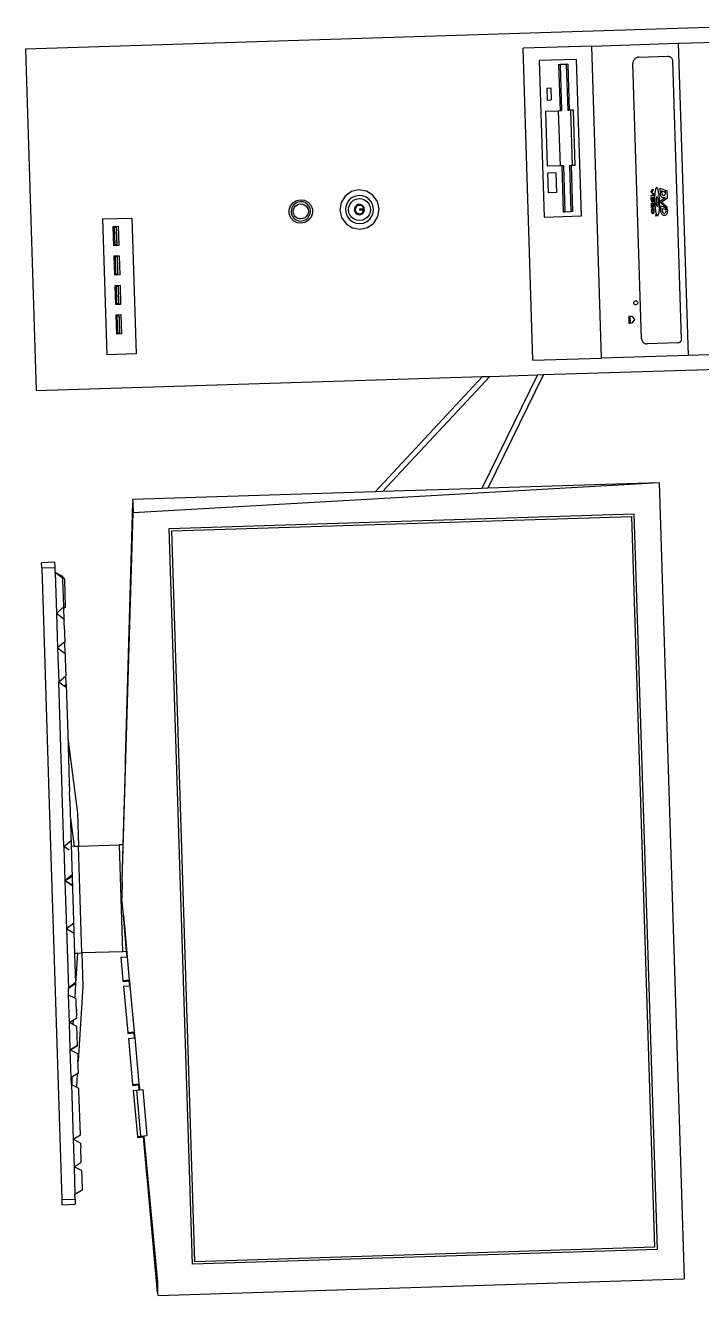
# Model space of a CAD drawing. Header units: inches. Extents: x -1841 to -80, y -100 to 1021.
# Drawn here: x -885.56 to -880.26, y 280.14 to 290.1 of the extents above; entities that cross this region are included whole.
import ezdxf

# ---------------------------------------------------------------- set-up
doc = ezdxf.new("R2010")
doc.units = ezdxf.units.IN
doc.header["$MEASUREMENT"] = 0
doc.layers.add('Edges', color=7, linetype='Continuous')

# ---------------------------------------------------------------- blocks, each defined once
blk = doc.blocks.new('Desktop Computer fr')
at = {"layer": 'Edges'}
for p, q in [((-17.1, 9.609), (-17.1, -9.591)), ((-8.4, 3.333), (-8.4, 9.609)), ((-16.725, 7.031), (-16.725, 9.234)), ((-8.775, 9.234), (-8.775, 7.031)), ((-16.725, 7.031), (-8.775, 7.031)), ((-16.725, 4.829), (-16.725, 7.031)), ((-16.711, 7.062), (-16.716, 7.062)), ((-16.399, 6.785), (-16.394, 6.799)), ((-16.394, 6.799), (-16.387, 6.813)), ((-16.387, 6.813), (-16.379, 6.826)), ((-16.379, 6.826), (-16.369, 6.837)), ((-16.369, 6.837), (-16.357, 6.847)), ((-16.357, 6.847), (-16.344, 6.856)), ((-16.344, 6.856), (-16.33, 6.863)), ((-16.33, 6.863), (-16.316, 6.868)), ((-16.316, 6.868), (-16.301, 6.871)), ((-16.301, 6.871), (-16.286, 6.872)), ((-16.286, 6.872), (-9.187, 6.872)), ((-9.187, 6.872), (-9.175, 6.871)), ((-9.175, 6.871), (-9.164, 6.869)), ((-9.164, 6.869), (-9.154, 6.865)), ((-9.154, 6.865), (-9.143, 6.86)), ((-9.143, 6.86), (-9.134, 6.854)), ((-9.134, 6.854), (-9.125, 6.846)), ((-9.125, 6.846), (-9.118, 6.838)), ((-9.118, 6.838), (-9.112, 6.828)), ((-9.112, 6.828), (-9.107, 6.818)), ((-9.107, 6.818), (-9.103, 6.808)), ((-9.103, 6.808), (-9.101, 6.796)), ((-9.101, 6.796), (-9.1, 6.785)), ((-8.775, 7.031), (-8.775, 4.829)), ((-16.403, 6.754), (-16.402, 6.77)), ((-16.403, 6.015), (-16.403, 6.754)), ((-16.402, 6.77), (-16.399, 6.785)), ((-13.049, 6.457), (-13.002, 6.579)), ((-12.95, 6.579), (-13.002, 6.579)), ((-12.999, 6.589), (-12.986, 6.622)), ((-12.947, 6.589), (-12.999, 6.589)), ((-12.986, 6.622), (-12.791, 6.622)), ((-12.984, 6.49), (-12.95, 6.579)), ((-12.984, 6.49), (-12.946, 6.49)), ((-12.919, 6.588), (-12.947, 6.589)), ((-12.946, 6.49), (-12.922, 6.491)), ((-12.922, 6.491), (-12.906, 6.493)), ((-12.904, 6.586), (-12.919, 6.588)), ((-12.906, 6.493), (-12.896, 6.495)), ((-12.891, 6.581), (-12.904, 6.586)), ((-12.896, 6.495), (-12.889, 6.498)), ((-12.878, 6.573), (-12.891, 6.581)), ((-12.889, 6.498), (-12.881, 6.504)), ((-12.881, 6.504), (-12.873, 6.513)), ((-12.874, 6.568), (-12.878, 6.573)), ((-12.87, 6.561), (-12.874, 6.568)), ((-12.873, 6.513), (-12.868, 6.525)), ((-12.867, 6.54), (-12.87, 6.561)), ((-12.868, 6.525), (-12.867, 6.54)), ((-12.842, 6.475), (-12.856, 6.468)), ((-12.829, 6.483), (-12.842, 6.475)), ((-12.818, 6.494), (-12.829, 6.483)), ((-12.809, 6.507), (-12.818, 6.494)), ((-12.812, 6.579), (-12.804, 6.561)), ((-12.713, 6.43), (-12.812, 6.579)), ((-12.803, 6.523), (-12.809, 6.507)), ((-12.804, 6.561), (-12.801, 6.54)), ((-12.801, 6.54), (-12.803, 6.523)), ((-12.704, 6.479), (-12.791, 6.622)), ((-12.711, 6.43), (-12.549, 6.589)), ((-12.704, 6.479), (-12.564, 6.622)), ((-12.599, 6.457), (-12.553, 6.579)), ((-12.496, 6.622), (-12.564, 6.622)), ((-12.501, 6.579), (-12.553, 6.579)), ((-12.497, 6.589), (-12.549, 6.589)), ((-12.535, 6.49), (-12.501, 6.579)), ((-12.535, 6.49), (-12.496, 6.49)), ((-12.469, 6.588), (-12.497, 6.589)), ((-12.496, 6.622), (-12.465, 6.621)), ((-12.496, 6.49), (-12.472, 6.491)), ((-12.472, 6.491), (-12.457, 6.493)), ((-12.455, 6.586), (-12.469, 6.588)), ((-12.465, 6.621), (-12.442, 6.619)), ((-12.457, 6.493), (-12.447, 6.495)), ((-12.442, 6.581), (-12.455, 6.586)), ((-12.447, 6.495), (-12.44, 6.498)), ((-12.442, 6.619), (-12.419, 6.615)), ((-12.429, 6.573), (-12.442, 6.581)), ((-12.44, 6.498), (-12.431, 6.504)), ((-12.431, 6.504), (-12.424, 6.513)), ((-12.424, 6.568), (-12.429, 6.573)), ((-12.421, 6.561), (-12.424, 6.568)), ((-12.424, 6.513), (-12.419, 6.525)), ((-12.417, 6.54), (-12.421, 6.561)), ((-12.419, 6.615), (-12.398, 6.608)), ((-12.419, 6.525), (-12.417, 6.54)), ((-12.393, 6.475), (-12.407, 6.468)), ((-12.398, 6.608), (-12.378, 6.595)), ((-12.38, 6.483), (-12.393, 6.475)), ((-12.368, 6.494), (-12.38, 6.483)), ((-12.363, 6.579), (-12.378, 6.595)), ((-12.359, 6.507), (-12.368, 6.494)), ((-12.363, 6.579), (-12.354, 6.561)), ((-12.353, 6.523), (-12.359, 6.507)), ((-12.354, 6.561), (-12.351, 6.54)), ((-12.351, 6.54), (-12.353, 6.523)), ((-9.1, 6.785), (-9.1, 5.996)), ((-13.055, 6.387), (-13.073, 6.371)), ((-13.073, 6.371), (-13.066, 6.354)), ((-13.066, 6.354), (-13.035, 6.338)), ((-13.014, 6.402), (-13.055, 6.387)), ((-12.941, 6.457), (-13.049, 6.457)), ((-13.035, 6.338), (-12.982, 6.325)), ((-12.977, 6.222), (-13.034, 6.278)), ((-13.034, 6.278), (-13.013, 6.278)), ((-12.953, 6.414), (-13.014, 6.402)), ((-13.013, 6.278), (-12.975, 6.237)), ((-12.982, 6.325), (-12.911, 6.314)), ((-12.957, 6.222), (-12.977, 6.222)), ((-12.975, 6.237), (-12.967, 6.228)), ((-12.967, 6.228), (-12.959, 6.237)), ((-12.959, 6.237), (-12.92, 6.278)), ((-12.9, 6.278), (-12.957, 6.222)), ((-12.875, 6.423), (-12.953, 6.414)), ((-12.915, 6.458), (-12.941, 6.457)), ((-12.92, 6.278), (-12.9, 6.278)), ((-12.892, 6.46), (-12.915, 6.458)), ((-12.911, 6.314), (-12.826, 6.307)), ((-12.873, 6.463), (-12.892, 6.46)), ((-12.879, 6.222), (-12.879, 6.278)), ((-12.879, 6.278), (-12.86, 6.278)), ((-12.86, 6.222), (-12.879, 6.222)), ((-12.786, 6.429), (-12.875, 6.423)), ((-12.856, 6.468), (-12.873, 6.463)), ((-12.86, 6.278), (-12.86, 6.222)), ((-12.836, 6.375), (-12.84, 6.369)), ((-12.84, 6.369), (-12.839, 6.365)), ((-12.839, 6.365), (-12.829, 6.358)), ((-12.822, 6.382), (-12.836, 6.375)), ((-12.829, 6.358), (-12.81, 6.351)), ((-12.826, 6.307), (-12.733, 6.304)), ((-12.826, 6.222), (-12.826, 6.278)), ((-12.826, 6.278), (-12.776, 6.278)), ((-12.773, 6.222), (-12.826, 6.222)), ((-12.799, 6.388), (-12.822, 6.382)), ((-12.81, 6.351), (-12.784, 6.346)), ((-12.807, 6.272), (-12.807, 6.229)), ((-12.776, 6.272), (-12.807, 6.272)), ((-12.807, 6.229), (-12.775, 6.229)), ((-12.771, 6.393), (-12.799, 6.388)), ((-12.713, 6.43), (-12.786, 6.429)), ((-12.784, 6.346), (-12.753, 6.342)), ((-12.776, 6.278), (-12.76, 6.278)), ((-12.761, 6.271), (-12.776, 6.272)), ((-12.775, 6.229), (-12.762, 6.229)), ((-12.761, 6.222), (-12.773, 6.222)), ((-12.738, 6.396), (-12.771, 6.393)), ((-12.762, 6.229), (-12.753, 6.23)), ((-12.751, 6.27), (-12.761, 6.271)), ((-12.75, 6.223), (-12.761, 6.222)), ((-12.76, 6.278), (-12.749, 6.277)), ((-12.753, 6.342), (-12.719, 6.341)), ((-12.753, 6.23), (-12.745, 6.231)), ((-12.741, 6.268), (-12.751, 6.27)), ((-12.74, 6.224), (-12.75, 6.223)), ((-12.749, 6.277), (-12.738, 6.276)), ((-12.745, 6.231), (-12.74, 6.233)), ((-12.732, 6.264), (-12.741, 6.268)), ((-12.74, 6.233), (-12.733, 6.236)), ((-12.732, 6.226), (-12.74, 6.224)), ((-12.738, 6.396), (-12.704, 6.396)), ((-12.738, 6.276), (-12.728, 6.273)), ((-12.733, 6.304), (-12.639, 6.305)), ((-12.733, 6.236), (-12.729, 6.24)), ((-12.729, 6.261), (-12.732, 6.264)), ((-12.725, 6.228), (-12.732, 6.226)), ((-12.727, 6.258), (-12.729, 6.261)), ((-12.729, 6.24), (-12.726, 6.245)), ((-12.728, 6.273), (-12.718, 6.269)), ((-12.725, 6.251), (-12.727, 6.258)), ((-12.726, 6.245), (-12.725, 6.251)), ((-12.719, 6.231), (-12.725, 6.228)), ((-12.719, 6.341), (-12.685, 6.341)), ((-12.713, 6.235), (-12.719, 6.231)), ((-12.718, 6.269), (-12.711, 6.264)), ((-12.711, 6.43), (-12.713, 6.43)), ((-12.709, 6.239), (-12.713, 6.235)), ((-12.692, 6.43), (-12.711, 6.43)), ((-12.711, 6.264), (-12.706, 6.258)), ((-12.706, 6.244), (-12.709, 6.239)), ((-12.706, 6.258), (-12.705, 6.25)), ((-12.705, 6.25), (-12.706, 6.244)), ((-12.67, 6.395), (-12.704, 6.396)), ((-12.599, 6.427), (-12.692, 6.43)), ((-12.685, 6.341), (-12.652, 6.344)), ((-12.678, 6.222), (-12.678, 6.278)), ((-12.678, 6.278), (-12.572, 6.278)), ((-12.569, 6.222), (-12.678, 6.222)), ((-12.639, 6.391), (-12.67, 6.395)), ((-12.659, 6.272), (-12.659, 6.254)), ((-12.572, 6.272), (-12.659, 6.272)), ((-12.659, 6.254), (-12.578, 6.254)), ((-12.659, 6.248), (-12.659, 6.229)), ((-12.578, 6.248), (-12.659, 6.248)), ((-12.659, 6.229), (-12.569, 6.229)), ((-12.652, 6.344), (-12.624, 6.349)), ((-12.613, 6.386), (-12.639, 6.391)), ((-12.639, 6.305), (-12.55, 6.31)), ((-12.624, 6.349), (-12.602, 6.355)), ((-12.594, 6.379), (-12.613, 6.386)), ((-12.602, 6.355), (-12.588, 6.362)), ((-12.491, 6.457), (-12.599, 6.457)), ((-12.514, 6.42), (-12.599, 6.427)), ((-12.584, 6.372), (-12.594, 6.379)), ((-12.588, 6.362), (-12.583, 6.368)), ((-12.583, 6.368), (-12.584, 6.372)), ((-12.578, 6.254), (-12.578, 6.248)), ((-12.572, 6.278), (-12.572, 6.272)), ((-12.569, 6.229), (-12.569, 6.222)), ((-12.55, 6.31), (-12.472, 6.32)), ((-12.548, 6.249), (-12.547, 6.256)), ((-12.546, 6.242), (-12.548, 6.249)), ((-12.547, 6.256), (-12.543, 6.262)), ((-12.54, 6.235), (-12.546, 6.242)), ((-12.543, 6.262), (-12.537, 6.267)), ((-12.535, 6.232), (-12.54, 6.235)), ((-12.537, 6.267), (-12.528, 6.271)), ((-12.529, 6.23), (-12.535, 6.232)), ((-12.523, 6.227), (-12.529, 6.23)), ((-12.528, 6.271), (-12.518, 6.275)), ((-12.527, 6.255), (-12.528, 6.249)), ((-12.528, 6.249), (-12.527, 6.245)), ((-12.524, 6.26), (-12.527, 6.255)), ((-12.527, 6.245), (-12.525, 6.24)), ((-12.525, 6.24), (-12.52, 6.237)), ((-12.52, 6.264), (-12.524, 6.26)), ((-12.515, 6.225), (-12.523, 6.227)), ((-12.513, 6.267), (-12.52, 6.264)), ((-12.52, 6.237), (-12.514, 6.233)), ((-12.518, 6.275), (-12.506, 6.277)), ((-12.507, 6.223), (-12.515, 6.225)), ((-12.443, 6.409), (-12.514, 6.42)), ((-12.514, 6.233), (-12.506, 6.231)), ((-12.505, 6.27), (-12.513, 6.267)), ((-12.498, 6.222), (-12.507, 6.223)), ((-12.506, 6.277), (-12.493, 6.279)), ((-12.506, 6.231), (-12.498, 6.229)), ((-12.497, 6.271), (-12.505, 6.27)), ((-12.498, 6.229), (-12.488, 6.228)), ((-12.488, 6.221), (-12.498, 6.222)), ((-12.488, 6.272), (-12.497, 6.271)), ((-12.493, 6.279), (-12.478, 6.279)), ((-12.465, 6.458), (-12.491, 6.457)), ((-12.478, 6.273), (-12.488, 6.272)), ((-12.488, 6.228), (-12.478, 6.228)), ((-12.478, 6.221), (-12.488, 6.221)), ((-12.478, 6.279), (-12.468, 6.279)), ((-12.464, 6.272), (-12.478, 6.273)), ((-12.478, 6.228), (-12.468, 6.228)), ((-12.469, 6.221), (-12.478, 6.221)), ((-12.472, 6.32), (-12.411, 6.332)), ((-12.46, 6.222), (-12.469, 6.221)), ((-12.468, 6.279), (-12.459, 6.278)), ((-12.468, 6.228), (-12.458, 6.229)), ((-12.443, 6.46), (-12.465, 6.458)), ((-12.452, 6.27), (-12.464, 6.272)), ((-12.451, 6.223), (-12.46, 6.222)), ((-12.459, 6.278), (-12.45, 6.277)), ((-12.458, 6.229), (-12.45, 6.231)), ((-12.442, 6.267), (-12.452, 6.27)), ((-12.443, 6.225), (-12.451, 6.223)), ((-12.45, 6.277), (-12.441, 6.275)), ((-12.45, 6.231), (-12.442, 6.233)), ((-12.423, 6.463), (-12.443, 6.46)), ((-12.39, 6.395), (-12.443, 6.409)), ((-12.435, 6.227), (-12.443, 6.225)), ((-12.434, 6.262), (-12.442, 6.267)), ((-12.442, 6.233), (-12.436, 6.237)), ((-12.441, 6.275), (-12.434, 6.273)), ((-12.436, 6.237), (-12.432, 6.241)), ((-12.428, 6.229), (-12.435, 6.227)), ((-12.434, 6.273), (-12.427, 6.271)), ((-12.43, 6.257), (-12.434, 6.262)), ((-12.432, 6.241), (-12.429, 6.245)), ((-12.428, 6.25), (-12.43, 6.257)), ((-12.429, 6.245), (-12.428, 6.25)), ((-12.422, 6.232), (-12.428, 6.229)), ((-12.427, 6.271), (-12.421, 6.268)), ((-12.407, 6.468), (-12.423, 6.463)), ((-12.417, 6.235), (-12.422, 6.232)), ((-12.421, 6.268), (-12.417, 6.265)), ((-12.417, 6.265), (-12.413, 6.262)), ((-12.413, 6.238), (-12.417, 6.235)), ((-12.413, 6.262), (-12.41, 6.258)), ((-12.41, 6.242), (-12.413, 6.238)), ((-12.411, 6.332), (-12.37, 6.347)), ((-12.41, 6.258), (-12.409, 6.254)), ((-12.409, 6.246), (-12.41, 6.242)), ((-12.409, 6.254), (-12.408, 6.25)), ((-12.408, 6.25), (-12.409, 6.246)), ((-12.359, 6.38), (-12.39, 6.395)), ((-12.387, 6.329), (-12.372, 6.329)), ((-12.387, 6.327), (-12.387, 6.329)), ((-12.381, 6.327), (-12.387, 6.327)), ((-12.381, 6.314), (-12.381, 6.327)), ((-12.379, 6.314), (-12.381, 6.314)), ((-12.379, 6.314), (-12.379, 6.327)), ((-12.372, 6.327), (-12.379, 6.327)), ((-12.372, 6.329), (-12.372, 6.327)), ((-12.37, 6.347), (-12.352, 6.363)), ((-12.37, 6.314), (-12.37, 6.329)), ((-12.37, 6.329), (-12.366, 6.329)), ((-12.367, 6.314), (-12.37, 6.314)), ((-12.367, 6.327), (-12.367, 6.314)), ((-12.362, 6.314), (-12.367, 6.327)), ((-12.366, 6.329), (-12.362, 6.318)), ((-12.362, 6.318), (-12.361, 6.316)), ((-12.36, 6.314), (-12.362, 6.314)), ((-12.361, 6.316), (-12.36, 6.319)), ((-12.36, 6.319), (-12.355, 6.329)), ((-12.354, 6.327), (-12.36, 6.314)), ((-12.352, 6.363), (-12.359, 6.38)), ((-12.355, 6.329), (-12.352, 6.329)), ((-12.354, 6.314), (-12.354, 6.327)), ((-12.352, 6.314), (-12.354, 6.314)), ((-12.352, 6.329), (-12.352, 6.314)), ((-5.553, 6.194), (-5.214, -7.223)), ((-5.553, 6.194), (-5.553, 1.829)), ((-5.553, 6.194), (14.731, 6.194)), ((14.731, -7.223), (14.731, 6.194)), ((-16.403, 6.015), (-16.402, 5.995)), ((-16.402, 5.995), (-16.398, 5.976)), ((-16.398, 5.976), (-16.391, 5.957)), ((-16.391, 5.957), (-16.383, 5.939)), ((-16.383, 5.939), (-16.371, 5.922)), ((-16.371, 5.922), (-16.358, 5.907)), ((-16.358, 5.907), (-16.343, 5.894)), ((-16.343, 5.894), (-16.327, 5.883)), ((-16.327, 5.883), (-16.309, 5.874)), ((-16.309, 5.874), (-16.29, 5.868)), ((-16.29, 5.868), (-16.271, 5.864)), ((-16.271, 5.864), (-16.251, 5.863)), ((-9.233, 5.863), (-16.251, 5.863)), ((-9.233, 5.863), (-9.216, 5.864)), ((-9.216, 5.864), (-9.199, 5.867)), ((-9.199, 5.867), (-9.182, 5.873)), ((-9.182, 5.873), (-9.167, 5.881)), ((-9.167, 5.881), (-9.152, 5.89)), ((-9.152, 5.89), (-9.139, 5.902)), ((-9.139, 5.902), (-9.128, 5.915)), ((-9.128, 5.915), (-9.118, 5.929)), ((-9.118, 5.929), (-9.11, 5.945)), ((-9.11, 5.945), (-9.105, 5.961)), ((-9.105, 5.961), (-9.101, 5.978)), ((-9.101, 5.978), (-9.1, 5.996)), ((-10.205, 5.747), (-10.202, 5.76)), ((-10.205, 5.733), (-10.205, 5.747)), ((-10.201, 5.721), (-10.205, 5.733)), ((-10.202, 5.76), (-10.196, 5.772)), ((-10.194, 5.709), (-10.201, 5.721)), ((-10.196, 5.772), (-10.187, 5.781)), ((-10.184, 5.7), (-10.194, 5.709)), ((-10.187, 5.781), (-10.175, 5.788)), ((-10.172, 5.694), (-10.184, 5.7)), ((-10.175, 5.788), (-10.162, 5.792)), ((-10.159, 5.691), (-10.172, 5.694)), ((-10.162, 5.792), (-10.149, 5.793)), ((-10.146, 5.691), (-10.159, 5.691)), ((-10.149, 5.793), (-10.136, 5.79)), ((-10.133, 5.695), (-10.146, 5.691)), ((-10.136, 5.79), (-10.124, 5.783)), ((-10.122, 5.702), (-10.133, 5.695)), ((-10.124, 5.783), (-10.115, 5.774)), ((-10.112, 5.712), (-10.122, 5.702)), ((-10.115, 5.774), (-10.107, 5.763)), ((-10.106, 5.724), (-10.112, 5.712)), ((-10.107, 5.763), (-10.104, 5.75)), ((-10.103, 5.737), (-10.106, 5.724)), ((-10.104, 5.75), (-10.103, 5.737)), ((-9.809, 5.639), (-9.727, 5.7)), ((-9.809, 5.639), (-9.809, 5.591)), ((-9.645, 5.591), (-9.809, 5.591)), ((-9.645, 5.578), (-9.809, 5.578)), ((-9.809, 5.578), (-9.809, 5.552)), ((-9.809, 5.552), (-9.645, 5.552)), ((-9.727, 5.7), (-9.645, 5.639)), ((-9.645, 5.591), (-9.645, 5.639)), ((-9.645, 5.552), (-9.645, 5.578)), ((-4.784, 5.524), (13.961, 5.524)), ((-4.784, -6.315), (-4.784, 5.524)), ((13.961, 5.524), (13.961, -6.315)), ((-4.722, 5.462), (13.899, 5.462)), ((-4.722, -6.254), (-4.722, 5.462)), ((13.899, 5.462), (13.899, -6.254)), ((-16.711, 4.859), (-16.715, 4.859)), ((-8.775, 4.829), (-16.725, 4.829)), ((-16.725, 4.829), (-16.725, 3.079)), ((-8.775, 3.079), (-8.775, 4.829)), ((-16.397, 4.427), (-16.397, 3.48)), ((-12.409, 4.427), (-16.397, 4.427)), ((-13.7, 4.309), (-15.106, 4.309)), ((-15.106, 4.309), (-15.106, 4.236)), ((-15.106, 4.236), (-13.7, 4.236)), ((-15.106, 4.236), (-15.106, 4.205)), ((-13.7, 4.309), (-13.7, 4.236)), ((-13.7, 4.236), (-13.7, 4.205)), ((-12.409, 3.48), (-12.409, 4.427)), ((-16.279, 4.205), (-15.106, 4.205)), ((-16.279, 4.205), (-16.279, 4.165)), ((-16.279, 4.165), (-15.106, 4.165)), ((-16.279, 4.165), (-16.279, 4.01)), ((-16.279, 3.97), (-16.279, 4.01)), ((-16.279, 4.01), (-15.106, 4.01)), ((-16.279, 3.97), (-15.106, 3.97)), ((-15.106, 4.205), (-15.106, 4.165)), ((-15.106, 3.97), (-15.106, 4.01)), ((-15.106, 3.933), (-15.106, 3.97)), ((-13.7, 3.933), (-15.106, 3.933)), ((-15.106, 3.598), (-15.106, 3.933)), ((-13.7, 4.165), (-13.7, 4.205)), ((-13.7, 4.205), (-12.527, 4.205)), ((-13.7, 4.165), (-12.527, 4.165)), ((-13.7, 4.01), (-13.7, 3.97)), ((-13.7, 4.01), (-12.527, 4.01)), ((-13.7, 3.97), (-12.527, 3.97)), ((-13.7, 3.97), (-13.7, 3.933)), ((-13.7, 3.933), (-13.7, 3.598)), ((-12.527, 4.205), (-12.527, 4.165)), ((-12.527, 4.01), (-12.527, 4.165)), ((-12.527, 3.97), (-12.527, 4.01)), ((-15.691, 3.65), (-15.691, 3.751)), ((-15.691, 3.751), (-15.386, 3.751)), ((-15.691, 3.65), (-15.386, 3.65)), ((-15.386, 3.65), (-15.386, 3.751)), ((-15.106, 3.598), (-13.7, 3.598)), ((-13.523, 3.815), (-13.025, 3.815)), ((-13.523, 3.815), (-13.523, 3.598)), ((-13.523, 3.598), (-13.025, 3.598)), ((-13.025, 3.815), (-13.025, 3.598)), ((-16.397, 3.48), (-12.409, 3.48)), ((-8.4, 3.183), (-8.4, 3.333)), ((-8.4, 3.333), (-5.553, 1.829)), ((-8.775, 3.079), (-16.725, 3.079)), ((-8.4, 1.969), (-8.4, 3.183)), ((-8.4, 3.183), (-5.553, 1.678)), ((-8.4, 1.78), (-8.4, 1.969)), ((-8.4, 1.969), (-5.553, -0.859)), ((-8.4, -9.591), (-8.4, 1.78)), ((-5.553, -1.047), (-8.4, 1.78)), ((-5.553, 1.829), (-5.553, 1.678)), ((-5.553, 1.678), (-5.553, -0.859)), ((-13.103, -0.863), (-13.212, -1.025)), ((-12.941, -0.754), (-13.103, -0.863)), ((-13.002, -0.963), (-13.059, -1.037)), ((-12.928, -0.907), (-13.002, -0.963)), ((-12.75, -0.716), (-12.941, -0.754)), ((-12.842, -0.871), (-12.928, -0.907)), ((-12.889, -0.974), (-12.822, -0.946)), ((-12.75, -0.859), (-12.842, -0.871)), ((-12.822, -0.946), (-12.75, -0.937)), ((-12.558, -0.754), (-12.75, -0.716)), ((-12.657, -0.871), (-12.75, -0.859)), ((-12.75, -0.937), (-12.677, -0.946)), ((-12.677, -0.946), (-12.61, -0.974)), ((-12.571, -0.907), (-12.657, -0.871)), ((-12.497, -0.963), (-12.571, -0.907)), ((-12.396, -0.863), (-12.558, -0.754)), ((-12.44, -1.037), (-12.497, -0.963)), ((-12.288, -1.025), (-12.396, -0.863)), ((-5.553, -0.859), (-5.553, -1.047)), ((-13.212, -1.025), (-13.25, -1.216)), ((-13.25, -1.216), (-13.212, -1.407)), ((-13.095, -1.124), (-13.107, -1.216)), ((-13.107, -1.216), (-13.095, -1.309)), ((-13.059, -1.037), (-13.095, -1.124)), ((-13.029, -1.216), (-13.02, -1.144)), ((-13.02, -1.288), (-13.029, -1.216)), ((-13.02, -1.144), (-12.992, -1.076)), ((-12.992, -1.356), (-13.02, -1.288)), ((-12.992, -1.076), (-12.947, -1.019)), ((-12.947, -1.019), (-12.889, -0.974)), ((-12.876, -1.182), (-12.88, -1.216)), ((-12.88, -1.216), (-12.876, -1.25)), ((-12.863, -1.151), (-12.876, -1.182)), ((-12.876, -1.25), (-12.863, -1.281)), ((-12.842, -1.124), (-12.863, -1.151)), ((-12.863, -1.281), (-12.842, -1.308)), ((-12.854, -1.188), (-12.857, -1.216)), ((-12.857, -1.216), (-12.854, -1.244)), ((-12.843, -1.162), (-12.854, -1.188)), ((-12.854, -1.244), (-12.843, -1.27)), ((-12.826, -1.14), (-12.843, -1.162)), ((-12.843, -1.27), (-12.826, -1.292)), ((-12.815, -1.103), (-12.842, -1.124)), ((-12.804, -1.123), (-12.826, -1.14)), ((-12.826, -1.292), (-12.804, -1.309)), ((-12.784, -1.09), (-12.815, -1.103)), ((-12.778, -1.112), (-12.804, -1.123)), ((-12.778, -1.089), (-12.784, -1.09)), ((-12.778, -1.112), (-12.778, -1.089)), ((-12.741, -1.088), (-12.758, -1.088)), ((-12.758, -1.088), (-12.758, -1.216)), ((-12.758, -1.216), (-12.741, -1.216)), ((-12.741, -1.216), (-12.741, -1.088)), ((-12.722, -1.112), (-12.722, -1.089)), ((-12.716, -1.09), (-12.722, -1.089)), ((-12.696, -1.123), (-12.722, -1.112)), ((-12.684, -1.103), (-12.716, -1.09)), ((-12.674, -1.14), (-12.696, -1.123)), ((-12.696, -1.309), (-12.674, -1.292)), ((-12.657, -1.124), (-12.684, -1.103)), ((-12.657, -1.162), (-12.674, -1.14)), ((-12.674, -1.292), (-12.657, -1.27)), ((-12.637, -1.151), (-12.657, -1.124)), ((-12.646, -1.188), (-12.657, -1.162)), ((-12.657, -1.27), (-12.646, -1.244)), ((-12.657, -1.308), (-12.637, -1.281)), ((-12.642, -1.216), (-12.646, -1.188)), ((-12.646, -1.244), (-12.642, -1.216)), ((-12.624, -1.182), (-12.637, -1.151)), ((-12.637, -1.281), (-12.624, -1.25)), ((-12.619, -1.216), (-12.624, -1.182)), ((-12.624, -1.25), (-12.619, -1.216)), ((-12.61, -0.974), (-12.552, -1.019)), ((-12.552, -1.019), (-12.508, -1.076)), ((-12.508, -1.076), (-12.48, -1.144)), ((-12.48, -1.288), (-12.508, -1.356)), ((-12.48, -1.144), (-12.47, -1.216)), ((-12.47, -1.216), (-12.48, -1.288)), ((-12.404, -1.124), (-12.44, -1.037)), ((-12.392, -1.216), (-12.404, -1.124)), ((-12.404, -1.309), (-12.392, -1.216)), ((-12.25, -1.216), (-12.288, -1.025)), ((-12.288, -1.407), (-12.25, -1.216)), ((-5.553, -1.047), (-5.553, -7.223)), ((-13.212, -1.407), (-13.103, -1.57)), ((-13.103, -1.57), (-12.941, -1.678)), ((-13.095, -1.309), (-13.059, -1.395)), ((-13.059, -1.395), (-13.002, -1.469)), ((-13.002, -1.469), (-12.928, -1.526)), ((-12.947, -1.414), (-12.992, -1.356)), ((-12.889, -1.458), (-12.947, -1.414)), ((-12.928, -1.526), (-12.842, -1.561)), ((-12.822, -1.486), (-12.889, -1.458)), ((-12.842, -1.308), (-12.815, -1.329)), ((-12.842, -1.561), (-12.75, -1.574)), ((-12.75, -1.496), (-12.822, -1.486)), ((-12.815, -1.329), (-12.784, -1.342)), ((-12.804, -1.309), (-12.778, -1.32)), ((-12.784, -1.342), (-12.75, -1.347)), ((-12.778, -1.32), (-12.75, -1.324)), ((-12.75, -1.324), (-12.722, -1.32)), ((-12.75, -1.347), (-12.716, -1.342)), ((-12.677, -1.486), (-12.75, -1.496)), ((-12.75, -1.574), (-12.657, -1.561)), ((-12.722, -1.32), (-12.696, -1.309)), ((-12.716, -1.342), (-12.684, -1.329)), ((-12.684, -1.329), (-12.657, -1.308)), ((-12.61, -1.458), (-12.677, -1.486)), ((-12.657, -1.561), (-12.571, -1.526)), ((-12.552, -1.414), (-12.61, -1.458)), ((-12.571, -1.526), (-12.497, -1.469)), ((-12.558, -1.678), (-12.396, -1.57)), ((-12.508, -1.356), (-12.552, -1.414)), ((-12.497, -1.469), (-12.44, -1.395)), ((-12.44, -1.395), (-12.404, -1.309)), ((-12.396, -1.57), (-12.288, -1.407)), ((-12.941, -1.678), (-12.75, -1.716)), ((-12.75, -1.716), (-12.558, -1.678)), ((-13.03, -2.608), (-12.978, -2.518)), ((-12.978, -2.518), (-12.898, -2.451)), ((-12.924, -2.537), (-12.963, -2.588)), ((-12.873, -2.498), (-12.924, -2.537)), ((-12.916, -2.615), (-12.886, -2.575)), ((-12.898, -2.451), (-12.8, -2.415)), ((-12.886, -2.575), (-12.846, -2.544)), ((-12.813, -2.473), (-12.873, -2.498)), ((-12.846, -2.544), (-12.8, -2.525)), ((-12.75, -2.465), (-12.813, -2.473)), ((-12.8, -2.415), (-12.696, -2.415)), ((-12.8, -2.525), (-12.75, -2.518)), ((-12.686, -2.473), (-12.75, -2.465)), ((-12.75, -2.518), (-12.7, -2.525)), ((-12.7, -2.525), (-12.654, -2.544)), ((-12.696, -2.415), (-12.598, -2.451)), ((-12.627, -2.498), (-12.686, -2.473)), ((-12.654, -2.544), (-12.614, -2.575)), ((-12.576, -2.537), (-12.627, -2.498)), ((-12.614, -2.575), (-12.583, -2.615)), ((-12.598, -2.451), (-12.519, -2.518)), ((-12.537, -2.588), (-12.576, -2.537)), ((-12.519, -2.518), (-12.466, -2.608)), ((-13.048, -2.711), (-13.03, -2.608)), ((-13.03, -2.813), (-13.048, -2.711)), ((-12.978, -2.904), (-13.03, -2.813)), ((-12.988, -2.647), (-12.996, -2.711)), ((-12.996, -2.711), (-12.988, -2.775)), ((-12.963, -2.588), (-12.988, -2.647)), ((-12.988, -2.775), (-12.963, -2.834)), ((-12.898, -2.971), (-12.978, -2.904)), ((-12.963, -2.834), (-12.924, -2.885)), ((-12.942, -2.711), (-12.936, -2.661)), ((-12.936, -2.761), (-12.942, -2.711)), ((-12.936, -2.661), (-12.916, -2.615)), ((-12.916, -2.807), (-12.936, -2.761)), ((-12.924, -2.885), (-12.873, -2.924)), ((-12.886, -2.847), (-12.916, -2.807)), ((-12.846, -2.877), (-12.886, -2.847)), ((-12.8, -2.897), (-12.846, -2.877)), ((-12.75, -2.903), (-12.8, -2.897)), ((-12.7, -2.897), (-12.75, -2.903)), ((-12.654, -2.877), (-12.7, -2.897)), ((-12.614, -2.847), (-12.654, -2.877)), ((-12.627, -2.924), (-12.576, -2.885)), ((-12.583, -2.807), (-12.614, -2.847)), ((-12.519, -2.904), (-12.598, -2.971)), ((-12.583, -2.615), (-12.564, -2.661)), ((-12.564, -2.761), (-12.583, -2.807)), ((-12.576, -2.885), (-12.537, -2.834)), ((-12.564, -2.661), (-12.557, -2.711)), ((-12.557, -2.711), (-12.564, -2.761)), ((-12.512, -2.647), (-12.537, -2.588)), ((-12.537, -2.834), (-12.512, -2.775)), ((-12.466, -2.813), (-12.519, -2.904)), ((-12.504, -2.711), (-12.512, -2.647)), ((-12.512, -2.775), (-12.504, -2.711)), ((-12.466, -2.608), (-12.448, -2.711)), ((-12.448, -2.711), (-12.466, -2.813)), ((-12.8, -3.006), (-12.898, -2.971)), ((-12.873, -2.924), (-12.813, -2.949)), ((-12.813, -2.949), (-12.75, -2.957)), ((-12.696, -3.006), (-12.8, -3.006)), ((-12.75, -2.957), (-12.686, -2.949)), ((-12.598, -2.971), (-12.696, -3.006)), ((-12.686, -2.949), (-12.627, -2.924)), ((13.961, -6.315), (-4.784, -6.315)), ((13.899, -6.254), (-4.722, -6.254)), ((-12.717, -7.764), (-12.717, -7.014)), ((-12.717, -7.014), (-9.257, -7.014)), ((-9.257, -7.014), (-9.257, -7.764)), ((-12.517, -7.496), (-12.517, -7.371)), ((-12.517, -7.371), (-12.027, -7.371)), ((-12.489, -7.415), (-12.489, -7.474)), ((-12.462, -7.415), (-12.489, -7.415)), ((-12.408, -7.413), (-12.462, -7.413)), ((-12.462, -7.415), (-12.462, -7.413)), ((-12.408, -7.415), (-12.462, -7.415)), ((-12.408, -7.415), (-12.408, -7.413)), ((-12.354, -7.415), (-12.408, -7.415)), ((-12.299, -7.413), (-12.354, -7.413)), ((-12.354, -7.415), (-12.354, -7.413)), ((-12.299, -7.415), (-12.354, -7.415)), ((-12.299, -7.415), (-12.299, -7.413)), ((-12.245, -7.415), (-12.299, -7.415)), ((-12.245, -7.415), (-12.245, -7.413)), ((-12.191, -7.413), (-12.245, -7.413)), ((-12.191, -7.415), (-12.245, -7.415)), ((-12.191, -7.415), (-12.191, -7.413)), ((-12.137, -7.415), (-12.191, -7.415)), ((-12.137, -7.415), (-12.137, -7.413)), ((-12.082, -7.413), (-12.137, -7.413)), ((-12.082, -7.415), (-12.137, -7.415)), ((-12.082, -7.415), (-12.082, -7.413)), ((-12.055, -7.415), (-12.082, -7.415)), ((-12.055, -7.474), (-12.055, -7.415)), ((-12.027, -7.371), (-12.027, -7.496)), ((-11.767, -7.496), (-11.767, -7.371)), ((-11.767, -7.371), (-11.277, -7.371)), ((-11.739, -7.415), (-11.739, -7.474)), ((-11.712, -7.415), (-11.739, -7.415)), ((-11.658, -7.413), (-11.712, -7.413)), ((-11.712, -7.415), (-11.712, -7.413)), ((-11.658, -7.415), (-11.712, -7.415)), ((-11.658, -7.415), (-11.658, -7.413)), ((-11.604, -7.415), (-11.658, -7.415)), ((-11.549, -7.413), (-11.604, -7.413)), ((-11.604, -7.415), (-11.604, -7.413)), ((-11.549, -7.415), (-11.604, -7.415)), ((-11.549, -7.415), (-11.549, -7.413)), ((-11.495, -7.415), (-11.549, -7.415)), ((-11.495, -7.415), (-11.495, -7.413)), ((-11.441, -7.413), (-11.495, -7.413)), ((-11.441, -7.415), (-11.495, -7.415)), ((-11.441, -7.415), (-11.441, -7.413)), ((-11.387, -7.415), (-11.441, -7.415)), ((-11.387, -7.415), (-11.387, -7.413)), ((-11.332, -7.413), (-11.387, -7.413)), ((-11.332, -7.415), (-11.387, -7.415)), ((-11.332, -7.415), (-11.332, -7.413)), ((-11.305, -7.415), (-11.332, -7.415)), ((-11.305, -7.474), (-11.305, -7.415)), ((-11.277, -7.371), (-11.277, -7.496)), ((-11.017, -7.496), (-11.017, -7.371)), ((-11.017, -7.371), (-10.527, -7.371)), ((-10.989, -7.415), (-10.989, -7.474)), ((-10.962, -7.415), (-10.989, -7.415)), ((-10.908, -7.413), (-10.962, -7.413)), ((-10.962, -7.415), (-10.962, -7.413)), ((-10.908, -7.415), (-10.962, -7.415)), ((-10.908, -7.415), (-10.908, -7.413)), ((-10.854, -7.415), (-10.908, -7.415)), ((-10.799, -7.413), (-10.854, -7.413)), ((-10.854, -7.415), (-10.854, -7.413)), ((-10.799, -7.415), (-10.854, -7.415)), ((-10.799, -7.415), (-10.799, -7.413)), ((-10.745, -7.415), (-10.799, -7.415)), ((-10.745, -7.415), (-10.745, -7.413)), ((-10.691, -7.413), (-10.745, -7.413)), ((-10.691, -7.415), (-10.745, -7.415)), ((-10.691, -7.415), (-10.691, -7.413)), ((-10.637, -7.415), (-10.691, -7.415)), ((-10.637, -7.415), (-10.637, -7.413)), ((-10.582, -7.413), (-10.637, -7.413)), ((-10.582, -7.415), (-10.637, -7.415)), ((-10.582, -7.415), (-10.582, -7.413)), ((-10.555, -7.415), (-10.582, -7.415)), ((-10.555, -7.474), (-10.555, -7.415)), ((-10.527, -7.371), (-10.527, -7.496)), ((-10.267, -7.371), (-9.777, -7.371)), ((-10.267, -7.496), (-10.267, -7.371)), ((-10.239, -7.415), (-10.239, -7.474)), ((-10.212, -7.415), (-10.239, -7.415)), ((-10.158, -7.413), (-10.212, -7.413)), ((-10.212, -7.415), (-10.212, -7.413)), ((-10.158, -7.415), (-10.212, -7.415)), ((-10.158, -7.415), (-10.158, -7.413)), ((-10.104, -7.415), (-10.158, -7.415)), ((-10.049, -7.413), (-10.104, -7.413)), ((-10.104, -7.415), (-10.104, -7.413)), ((-10.049, -7.415), (-10.104, -7.415)), ((-10.049, -7.415), (-10.049, -7.413)), ((-9.995, -7.415), (-10.049, -7.415)), ((-9.995, -7.415), (-9.995, -7.413)), ((-9.941, -7.413), (-9.995, -7.413)), ((-9.941, -7.415), (-9.995, -7.415)), ((-9.941, -7.415), (-9.941, -7.413)), ((-9.887, -7.415), (-9.941, -7.415)), ((-9.887, -7.415), (-9.887, -7.413)), ((-9.832, -7.413), (-9.887, -7.413)), ((-9.832, -7.415), (-9.887, -7.415)), ((-9.832, -7.415), (-9.832, -7.413)), ((-9.805, -7.415), (-9.832, -7.415)), ((-9.805, -7.474), (-9.805, -7.415)), ((-9.777, -7.371), (-9.777, -7.496)), ((-5.553, -7.223), (-5.474, -7.223)), ((-5.474, -7.223), (-5.214, -7.223)), ((1.053, -7.61), (-5.474, -7.223)), ((4.158, -7.793), (-5.214, -7.223)), ((9.474, -7.441), (10.646, -7.37)), ((10.651, -7.451), (10.646, -7.37)), ((10.682, -7.449), (14.392, -7.223)), ((11.632, -7.402), (10.682, -7.458)), ((11.887, -7.387), (11.632, -7.402)), ((14.652, -7.223), (11.887, -7.387)), ((14.392, -7.223), (14.652, -7.223)), ((14.652, -7.223), (14.731, -7.223)), ((-12.027, -7.496), (-12.517, -7.496)), ((-12.489, -7.474), (-12.055, -7.474)), ((-11.277, -7.496), (-11.767, -7.496)), ((-11.739, -7.474), (-11.305, -7.474)), ((-10.527, -7.496), (-11.017, -7.496)), ((-10.989, -7.474), (-10.555, -7.474)), ((-9.777, -7.496), (-10.267, -7.496)), ((-10.239, -7.474), (-9.805, -7.474)), ((1.255, -7.622), (1.053, -7.61)), ((3.228, -7.739), (1.255, -7.622)), ((3.228, -7.739), (3.228, -7.842)), ((4.158, -7.793), (3.228, -7.739)), ((5.019, -7.793), (6.081, -7.729)), ((5.949, -7.739), (5.019, -7.793)), ((6.081, -7.731), (5.949, -7.739)), ((5.949, -7.739), (5.949, -7.842)), ((6.081, -7.729), (6.67, -7.693)), ((6.081, -7.731), (6.081, -7.729)), ((6.091, -7.891), (6.081, -7.731)), ((6.67, -7.693), (6.695, -7.691)), ((6.68, -7.855), (6.67, -7.693)), ((6.695, -7.691), (6.821, -7.684)), ((6.822, -7.687), (6.695, -7.695)), ((6.695, -7.695), (6.695, -7.691)), ((6.705, -7.853), (6.695, -7.695)), ((6.821, -7.684), (7.999, -7.612)), ((6.822, -7.687), (6.821, -7.684)), ((6.831, -7.846), (6.822, -7.687)), ((7.999, -7.612), (8.024, -7.611)), ((8.009, -7.774), (7.999, -7.612)), ((8.024, -7.611), (8.15, -7.603)), ((8.151, -7.608), (8.024, -7.616)), ((8.024, -7.616), (8.024, -7.611)), ((8.034, -7.772), (8.024, -7.616)), ((8.15, -7.603), (9.328, -7.531)), ((8.151, -7.608), (8.15, -7.603)), ((8.16, -7.765), (8.151, -7.608)), ((8.16, -7.765), (9.337, -7.693)), ((9.328, -7.531), (9.353, -7.53)), ((9.337, -7.693), (9.328, -7.531)), ((9.337, -7.693), (9.363, -7.691)), ((9.353, -7.53), (9.479, -7.522)), ((9.48, -7.53), (9.353, -7.537)), ((9.353, -7.537), (9.353, -7.53)), ((9.363, -7.691), (9.353, -7.537)), ((9.479, -7.522), (9.474, -7.441)), ((9.48, -7.53), (9.479, -7.522)), ((9.484, -7.603), (9.48, -7.53)), ((9.484, -7.603), (10.656, -7.531)), ((9.489, -7.684), (9.484, -7.603)), ((9.489, -7.684), (10.666, -7.612)), ((10.651, -7.451), (10.657, -7.45)), ((10.656, -7.531), (10.651, -7.451)), ((10.657, -7.45), (10.682, -7.449)), ((10.666, -7.612), (10.657, -7.45)), ((10.666, -7.612), (10.692, -7.61)), ((10.682, -7.458), (10.682, -7.449)), ((10.692, -7.61), (10.682, -7.458)), ((-12.717, -7.764), (-9.257, -7.764)), ((3.228, -7.842), (5.949, -7.842)), ((3.228, -8.88), (3.228, -7.842)), ((4.158, -7.793), (4.589, -7.82)), ((5.019, -7.793), (4.589, -7.82)), ((5.949, -7.842), (5.949, -8.88)), ((6.091, -7.891), (6.68, -7.855)), ((6.68, -7.855), (6.705, -7.853)), ((6.831, -7.846), (8.009, -7.774)), ((8.009, -7.774), (8.034, -7.772)), ((-3.591, -9.017), (-3.619, -9.064)), ((-3.563, -9.017), (-3.591, -9.017)), ((-2.864, -9.017), (-3.563, -9.017)), ((-2.864, -9.017), (-2.837, -9.064)), ((0.476, -9.064), (2.057, -8.912)), ((2.057, -8.912), (2.192, -8.899)), ((2.192, -8.899), (2.385, -8.88)), ((2.385, -8.88), (3.228, -8.88)), ((2.518, -9.057), (3.228, -8.989)), ((5.949, -8.88), (3.228, -8.88)), ((3.228, -8.989), (3.228, -8.88)), ((3.228, -8.989), (3.228, -9.057)), ((5.949, -8.88), (6.792, -8.88)), ((5.949, -8.989), (5.949, -8.88)), ((5.949, -9.064), (5.949, -8.989)), ((5.949, -8.989), (6.724, -9.064)), ((6.792, -8.88), (8.701, -9.064)), ((-4.017, -9.251), (-4.017, -9.591)), ((-3.886, -9.251), (-4.017, -9.251)), ((-3.886, -9.591), (-3.886, -9.251)), ((-3.756, -9.251), (-3.886, -9.251)), ((-3.651, -9.064), (-3.756, -9.251)), ((-3.649, -9.064), (-3.756, -9.251)), ((-3.594, -9.064), (-3.756, -9.251)), ((-3.756, -9.251), (-2.709, -9.251)), ((-3.651, -9.064), (-3.649, -9.064)), ((-3.649, -9.064), (-3.619, -9.064)), ((-3.619, -9.064), (-3.594, -9.064)), ((-3.566, -9.064), (-3.594, -9.064)), ((-2.887, -9.064), (-3.566, -9.064)), ((-2.887, -9.064), (-2.709, -9.251)), ((-2.837, -9.064), (-2.887, -9.064)), ((-2.559, -9.064), (-2.837, -9.064)), ((-2.55, -9.064), (-2.709, -9.251)), ((-2.709, -9.251), (-1.836, -9.251)), ((-2.559, -9.064), (-2.55, -9.064)), ((-2.404, -9.064), (-2.55, -9.064)), ((-2.404, -9.064), (-2.401, -9.064)), ((-2.401, -9.064), (-1.988, -9.064)), ((-1.988, -9.064), (-1.836, -9.251)), ((-1.687, -9.064), (-1.988, -9.064)), ((-1.836, -9.251), (-1.687, -9.064)), ((-1.836, -9.251), (-0.971, -9.251)), ((-1.687, -9.064), (-1.554, -9.064)), ((-1.554, -9.064), (-1.118, -9.064)), ((-1.118, -9.064), (-1.114, -9.064)), ((-0.971, -9.251), (-1.118, -9.064)), ((-0.896, -9.064), (-1.114, -9.064)), ((-0.971, -9.251), (-0.968, -9.247)), ((3.224, -9.251), (-0.971, -9.251)), ((-0.968, -9.247), (-0.866, -9.115)), ((-0.866, -9.115), (-0.896, -9.064)), ((-0.896, -9.064), (-0.133, -9.064)), ((-0.866, -9.115), (-0.826, -9.064)), ((-0.133, -9.064), (0.365, -9.064)), ((0.365, -9.064), (1.295, -9.064)), ((1.295, -9.064), (1.642, -9.064)), ((1.66, -9.064), (1.642, -9.064)), ((1.66, -9.064), (1.77, -9.064)), ((1.77, -9.064), (1.828, -9.064)), ((1.878, -9.063), (1.828, -9.064)), ((1.896, -9.064), (1.878, -9.063)), ((1.961, -9.064), (1.896, -9.064)), ((2.044, -9.064), (1.961, -9.064)), ((2.044, -9.064), (2.062, -9.064)), ((2.071, -9.064), (2.062, -9.064)), ((2.076, -9.064), (2.071, -9.064)), ((2.076, -9.064), (6.237, -9.064)), ((3.224, -9.251), (3.081, -9.064)), ((3.324, -9.119), (3.224, -9.251)), ((3.224, -9.251), (4.097, -9.251)), ((3.956, -9.064), (4.097, -9.251)), ((4.097, -9.251), (3.99, -9.064)), ((4.203, -9.064), (4.097, -9.251)), ((4.234, -9.064), (4.097, -9.251)), ((4.097, -9.251), (5.318, -9.251)), ((5.181, -9.064), (5.318, -9.251)), ((5.45, -9.064), (5.318, -9.251)), ((5.318, -9.251), (6.83, -9.251)), ((6.237, -9.064), (6.699, -9.064)), ((6.699, -9.064), (6.83, -9.251)), ((6.724, -9.064), (6.699, -9.064)), ((6.724, -9.064), (6.725, -9.064)), ((6.83, -9.251), (6.724, -9.064)), ((6.725, -9.064), (6.83, -9.251)), ((6.725, -9.064), (7.097, -9.099)), ((7.012, -9.251), (6.83, -9.251)), ((7.097, -9.099), (7.012, -9.251)), ((7.71, -9.251), (7.012, -9.251)), ((7.118, -9.064), (7.097, -9.099)), ((7.117, -9.064), (7.097, -9.099)), ((7.117, -9.064), (7.118, -9.064)), ((7.241, -9.064), (7.118, -9.064)), ((7.25, -9.064), (7.241, -9.064)), ((7.263, -9.064), (7.25, -9.064)), ((7.274, -9.064), (7.263, -9.064)), ((7.281, -9.063), (7.274, -9.064)), ((7.283, -9.064), (7.281, -9.063)), ((7.292, -9.064), (7.283, -9.064)), ((7.293, -9.064), (7.292, -9.064)), ((7.306, -9.064), (7.293, -9.064)), ((7.306, -9.064), (7.32, -9.064)), ((7.32, -9.064), (7.336, -9.064)), ((7.35, -9.064), (7.336, -9.064)), ((7.367, -9.064), (7.35, -9.064)), ((7.37, -9.063), (7.367, -9.064)), ((7.375, -9.064), (7.37, -9.063)), ((7.375, -9.064), (7.4, -9.064)), ((7.408, -9.064), (7.4, -9.064)), ((7.408, -9.064), (7.426, -9.064)), ((7.426, -9.064), (7.436, -9.064)), ((7.452, -9.064), (7.436, -9.064)), ((7.453, -9.064), (7.452, -9.064)), ((7.457, -9.063), (7.453, -9.064)), ((7.458, -9.064), (7.457, -9.063)), ((7.463, -9.064), (7.458, -9.064)), ((7.464, -9.064), (7.463, -9.064)), ((7.464, -9.064), (7.482, -9.064)), ((7.485, -9.064), (7.482, -9.064)), ((7.485, -9.064), (7.544, -9.064)), ((7.604, -9.064), (7.544, -9.064)), ((7.604, -9.064), (7.605, -9.064)), ((7.655, -9.153), (7.604, -9.064)), ((7.605, -9.064), (7.655, -9.153)), ((7.655, -9.153), (7.76, -9.163)), ((7.71, -9.251), (7.655, -9.153)), ((7.76, -9.163), (7.71, -9.251)), ((8.408, -9.251), (7.71, -9.251)), ((7.815, -9.064), (7.76, -9.163)), ((7.816, -9.064), (7.76, -9.163)), ((7.815, -9.064), (7.816, -9.064)), ((8.045, -9.064), (7.816, -9.064)), ((8.302, -9.064), (8.045, -9.064)), ((8.302, -9.064), (8.303, -9.064)), ((8.392, -9.223), (8.302, -9.064)), ((8.303, -9.064), (8.392, -9.223)), ((8.392, -9.223), (8.422, -9.226)), ((8.392, -9.223), (8.408, -9.251)), ((8.422, -9.226), (8.408, -9.251)), ((9.106, -9.251), (8.408, -9.251)), ((8.513, -9.064), (8.422, -9.226)), ((8.514, -9.064), (8.422, -9.226)), ((8.513, -9.064), (8.514, -9.064)), ((8.514, -9.064), (8.655, -9.064)), ((9, -9.064), (8.655, -9.064)), ((9, -9.064), (9.001, -9.064)), ((9.018, -9.094), (9, -9.064)), ((9.001, -9.064), (9.018, -9.094)), ((9.018, -9.094), (9.358, -9.127)), ((9.018, -9.094), (9.098, -9.238)), ((9.098, -9.238), (9.296, -9.238)), ((9.098, -9.238), (9.106, -9.251)), ((9.288, -9.251), (9.106, -9.251)), ((9.296, -9.238), (9.288, -9.251)), ((9.288, -9.251), (10.684, -9.251)), ((9.358, -9.127), (9.296, -9.238)), ((9.394, -9.064), (9.358, -9.127)), ((9.452, -9.064), (9.394, -9.064)), ((10.578, -9.064), (9.452, -9.064)), ((10.684, -9.251), (10.578, -9.064)), ((10.79, -9.064), (10.684, -9.251)), ((10.684, -9.251), (11.382, -9.251)), ((10.79, -9.064), (10.903, -9.064)), ((11.276, -9.064), (10.903, -9.064)), ((11.382, -9.251), (11.276, -9.064)), ((11.488, -9.064), (11.382, -9.251)), ((11.382, -9.251), (12.08, -9.251)), ((11.488, -9.064), (11.671, -9.064)), ((11.671, -9.064), (11.974, -9.064)), ((12.08, -9.251), (11.974, -9.064)), ((12.211, -9.251), (12.08, -9.251)), ((12.211, -9.591), (12.211, -9.251)), ((12.211, -9.251), (12.341, -9.251)), ((12.341, -9.591), (12.341, -9.251)), ((-17.1, -9.591), (-8.4, -9.591)), ((-3.886, -9.591), (-4.017, -9.591)), ((-3.886, -9.591), (-2.27, -9.591)), ((-2.27, -9.591), (1.593, -9.591)), ((1.593, -9.591), (1.609, -9.591)), ((1.609, -9.591), (12.211, -9.591)), ((12.211, -9.591), (12.341, -9.591))]:
    blk.add_line(p, q, dxfattribs=at)

msp = doc.modelspace()

# ---------------------------------------------------------------- block references
at = {"color": 7, "lineweight": 25, "xscale": 0.3077821668246568, "yscale": 0.3077821668246568, "zscale": 0.3077821668246568, "rotation": 271.8080415313868}
msp.add_blockref('Desktop Computer fr', (-882.4465, 284.7425), dxfattribs=at)

doc.saveas('drawing.dxf')
